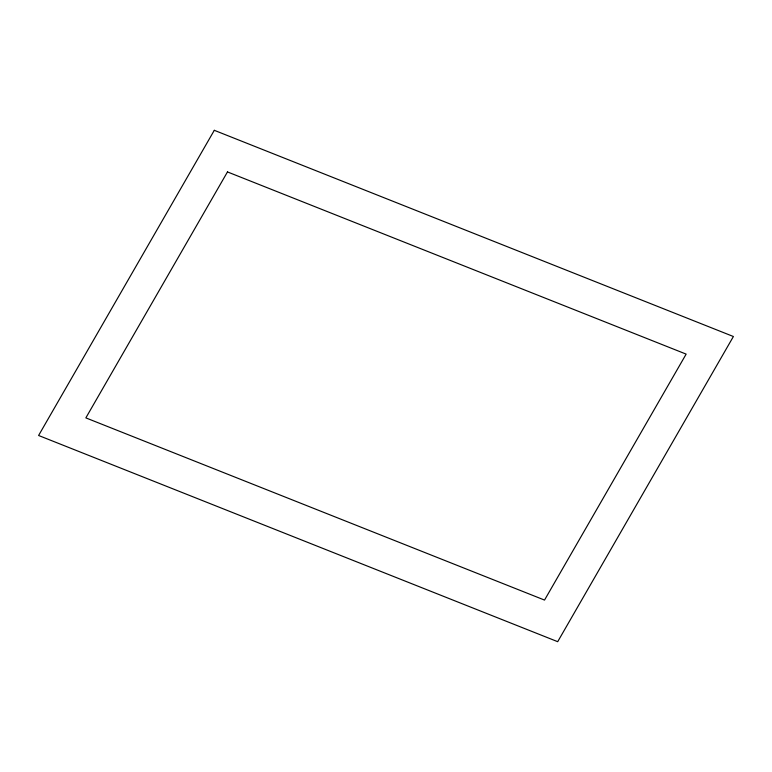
<?xml version="1.0" encoding="UTF-8"?>
<svg xmlns="http://www.w3.org/2000/svg" width="772" height="772" viewBox="0 0 772 772"><rect width="100%" height="100%" fill="white"/><g stroke="black" fill="none" stroke-linecap="round" stroke-linejoin="round"><path stroke-width="1.16" d="M214.298 130.314L38.6 435.485L557.702 641.686L733.4 336.515L214.298 130.314M227.47 171.924L85.856 417.884L544.53 600.076L686.144 354.116L227.47 171.924"/></g></svg>
